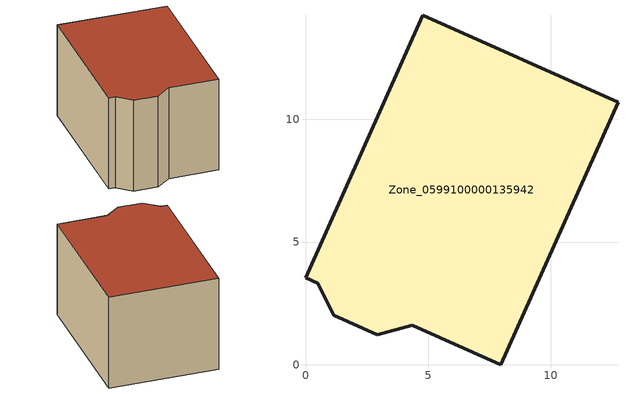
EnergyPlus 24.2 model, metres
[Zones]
Zone_0599100000135942
 floor ground (C_G): 4.34,1.61 2.92,1.22 1.16,2.01 0.49,3.33 0,3.55 4.77,14.24 12.73,10.7 7.96,0 z0
 wall outside (C_F): 0.49,3.33 1.16,2.01 2.92,1.22 4.34,1.61 7.96,0 12.73,10.7 4.77,14.24 0,3.55 0.49,3.33 z0:7.82
 roof outside (C_R): 7.96,0 12.73,10.7 4.77,14.24 0,3.55 0.49,3.33 1.16,2.01 2.92,1.22 4.34,1.61 z7.82
[BUILDING]
Pand.0599100000135942: North Axis=0; Terrain=City; Loads Convergence Tolerance Value=0.04; Temperature Convergence Tolerance Value=0.4; Solar Distribution=FullExterior; Maximum Number of Warmup Days=25; Minimum Number of Warmup Days=1
[Site:Location]
Rotterdam.The.Hague.AP_ZH_NLD Design_Conditions: Latitude=51.96; Longitude=4.45; Time Zone=1; Elevation=-4.5
[SITE:GROUNDTEMPERATURE:BUILDINGSURFACE]
18, 18, 18, 18, 18, 18, 18, 18, 18, 18, 18, 18
[MATERIAL] Thermal Absorptance=0.9; Solar Absorptance=0.7; Visible Absorptance=0.7
Name | Roughness | Thickness | Conductivity | Density | Specific Heat
G.D.1965 | MediumSmooth | 0.15 | 1 | 540 | 1210
F.D.1965 | Rough | 0.3 | 0.857143 | 1920 | 840
R.D.1965 | MediumRough | 0.2 | 0.08 | 1500 | 1000
[CONSTRUCTION]
C_G: G.D.1965
C_F: F.D.1965
C_R: R.D.1965
[ZONE]
Zone_0599100000135942: Type=1; Multiplier=1; Ceiling Height=Autocalculate; Volume=Autocalculate; Floor Area=autocalculate; Part of Total Floor Area=Yes
[ZONEINFILTRATION:DESIGNFLOWRATE]
Infil_Zone_0599100000135942: Zone or ZoneList or Space or SpaceList=Zone_0599100000135942; Schedule=AlwaysOn; Design Flow Rate Calculation Method=Flow/Area; Flow Rate per Floor Area=0.0042; Constant Term Coefficient=1; Temperature Term Coefficient=0; Velocity Term Coefficient=0; Velocity Squared Term Coefficient=0
[HVACTEMPLATE:ZONE:IDEALLOADSAIRSYSTEM]
Zone_0599100000135942: Maximum Heating Supply Air Temperature=50; Minimum Cooling Supply Air Temperature=13; Maximum Heating Supply Air Humidity Ratio=0.0156; Minimum Cooling Supply Air Humidity Ratio=0.0077; Heating Limit=NoLimit; Cooling Limit=NoLimit; Dehumidification Control Type=ConstantSensibleHeatRatio; Cooling Sensible Heat Ratio=0.7; Dehumidification Setpoint=60; Humidification Control Type=None; Humidification Setpoint=30; Outdoor Air Method=None; Outdoor Air Flow Rate per Person=0.00944; Outdoor Air Flow Rate per Zone Floor Area=0; Outdoor Air Flow Rate per Zone=0; Demand Controlled Ventilation Type=None; Outdoor Air Economizer Type=NoEconomizer; Heat Recovery Type=None; Sensible Heat Recovery Effectiveness=0.7; Latent Heat Recovery Effectiveness=0.65
[ZONECONTROL:THERMOSTAT]
ThermostatControl_Zone_0599100000135942: Zone or ZoneList=Zone_0599100000135942; Control Type Schedule=DualSetpointControlType; Control 1=Thermostat_Zone_0599100000135942; Temperature Difference Between Cutout And Setpoint=0
[THERMOSTATSETPOINT:DUALSETPOINT]
Thermostat_Zone_0599100000135942: Heating Setpoint Temperature Schedule=HeatingSetpoint_Zone_0599100000135942; Cooling Setpoint Temperature Schedule=CoolingSetpoint_Zone_0599100000135942
[SCHEDULE:COMPACT]
HeatingSetpoint_Zone_0599100000135942: Through: 12/31, For: AllDays, Until: 24:00, 21
CoolingSetpoint_Zone_0599100000135942: Through: 12/31, For: AllDays, Until: 24:00, 24
DualSetpointControlType: Through: 12/31, For: AllDays, Until: 24:00, 4
AlwaysOn: Through: 12/31, For: AllDays, Until: 24:00, 1
